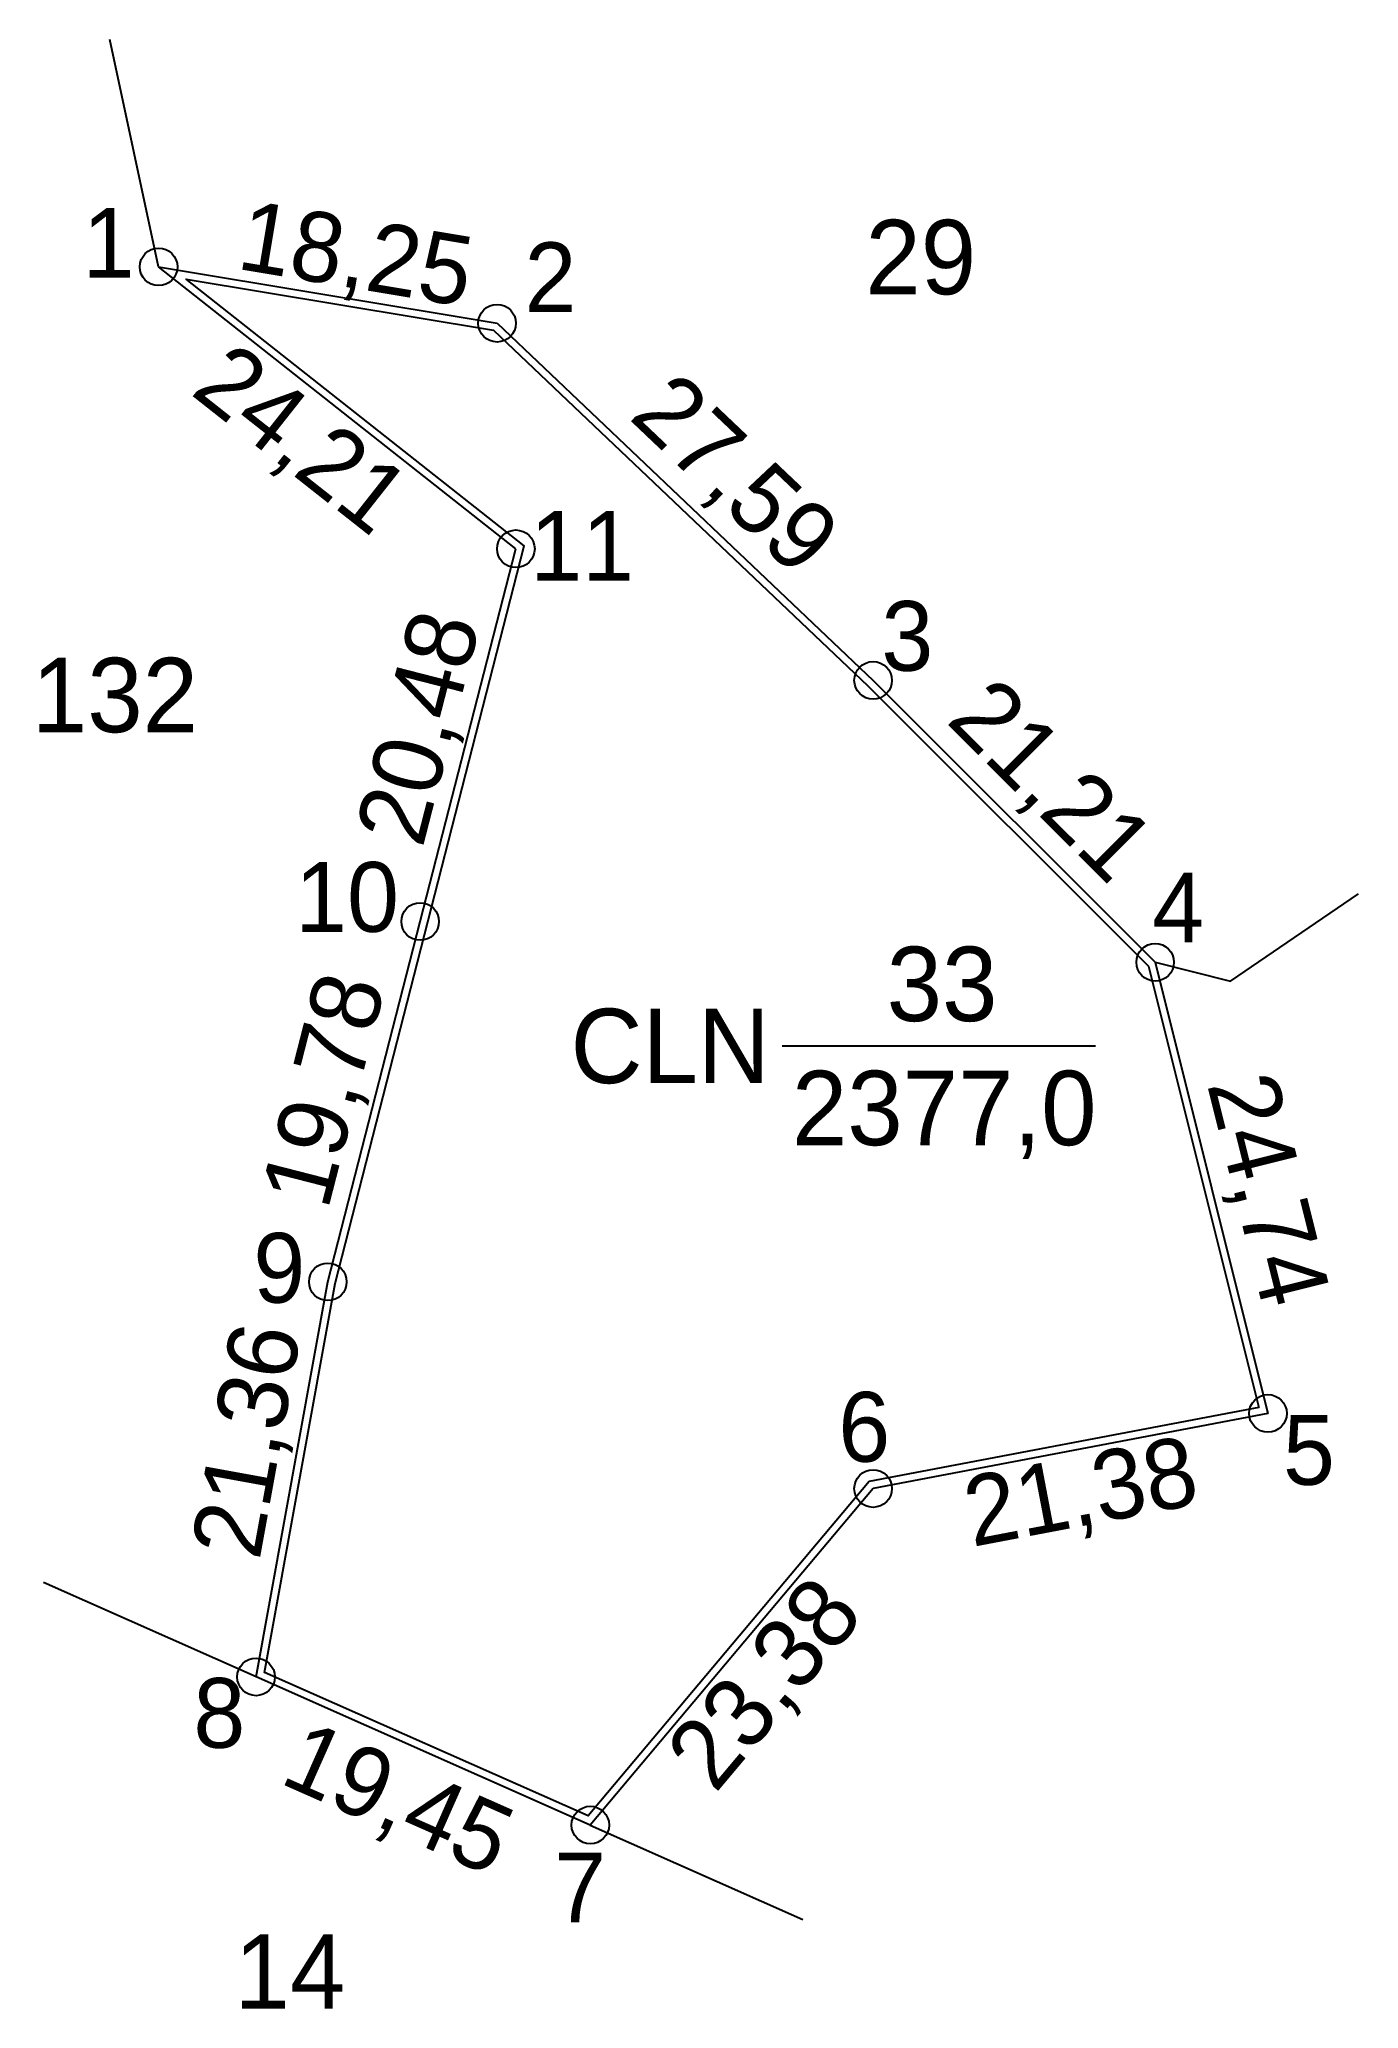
# Model space of a CAD drawing. Extents: x 553598 to 553668, y 1840659 to 1840764.
import ezdxf

# ---------------------------------------------------------------- set-up
doc = ezdxf.new("R2010")
doc.units = 0
for name, color, linetype in [('CanhThua', 7, 'Continuous'), ('ChieuDaiCanhThua', 7, 'Continuous'), ('Level 2', 7, 'Continuous'), ('MocDinhThua', 7, 'Continuous'), ('NhanDiaChinhThua', 7, 'Continuous'), ('NhanTuCan', 7, 'Continuous'), ('RauThua', 7, 'Continuous'), ('SoHieuDinhThua', 7, 'Continuous')]:
    doc.layers.add(name, color=color, linetype=linetype)

msp = doc.modelspace()

# ---------------------------------------------------------------- linework, layer by layer
at = {"layer": 'CanhThua'}
for p, q in [((553623, 1840737), (553604, 1840752)), ((553604, 1840752), (553622, 1840749)), ((553622, 1840749), (553642, 1840730)), ((553617.91, 1840717.17), (553623, 1840737)), ((553642, 1840730), (553657, 1840715)), ((553613, 1840698), (553617.91, 1840717.17)), ((553657, 1840715), (553663, 1840691)), ((553609.18, 1840676.98), (553613, 1840698)), ((553663, 1840691), (553642, 1840687)), ((553642, 1840687), (553626.96, 1840669.1)), ((553626.96, 1840669.1), (553609.18, 1840676.98))]:
    msp.add_line(p, q, dxfattribs=at)
at = {"layer": 'Level 2'}
msp.add_lwpolyline([(553662.51, 1840691.31), (553641.79, 1840687.37), (553626.85, 1840669.59), (553609.63, 1840677.22), (553613.39, 1840697.91), (553623.45, 1840737.15), (553605.47, 1840751.35), (553621.81, 1840748.63), (553641.72, 1840729.71), (553656.64, 1840714.8)], close=True, dxfattribs=at)
at = {"layer": 'MocDinhThua'}
for centre in [(553604, 1840752), (553622, 1840749), (553623, 1840737), (553642, 1840730), (553617.91, 1840717.17), (553657, 1840715), (553613, 1840698), (553663, 1840691), (553642, 1840687), (553609.18, 1840676.98), (553626.96, 1840669.1)]:
    msp.add_circle(centre, 1, dxfattribs=at)
at = {"layer": 'NhanDiaChinhThua'}
msp.add_line((553637.17, 1840710.55), (553653.82, 1840710.55), dxfattribs=at)
at = {"layer": 'RauThua'}
for p, q in [((553604, 1840752), (553601.41, 1840764.1)), ((553661, 1840714), (553667.82, 1840718.65)), ((553657, 1840715), (553661, 1840714)), ((553609.18, 1840676.98), (553597.87, 1840682)), ((553626.96, 1840669.1), (553638.27, 1840664.08))]:
    msp.add_line(p, q, dxfattribs=at)

# ---------------------------------------------------------------- texts
at = {"layer": 'ChieuDaiCanhThua'}
for s, rotation, p in [('18,25', 350.5377, (553608.08, 1840751.91)), ('24,21', 321.7098, (553605.62, 1840745.27)), ('27,59', 316.4688, (553628.94, 1840743.96)), ('20,48', 75.6183, (553618.03, 1840721.02)), ('21,21', 315, (553645.82, 1840727.8)), ('19,78', 75.6189, (553612.99, 1840701.75)), ('24,74', 284.0362, (553659.75, 1840708.51)), ('21,36', 79.7, (553609.36, 1840683.13)), ('21,38', 10.7843, (553647.27, 1840683.89)), ('23,38', 49.9622, (553633.6, 1840670.73)), ('19,45', 336.0973, (553610.35, 1840671.37))]:
    msp.add_text(s, height=3.713, rotation=rotation, dxfattribs=at).set_placement(p)
at = {"layer": 'NhanDiaChinhThua'}
for s, p in [('33', (553642.72, 1840711.87)), ('CLN', (553625.91, 1840708.57)), ('2377,0', (553637.68, 1840705.27))]:
    msp.add_text(s, height=3.961, dxfattribs=at).set_placement(p)
at = {"layer": 'NhanTuCan'}
for s, p in [('29', (553641.59, 1840750.54)), ('132', (553597.26, 1840727.24)), ('14', (553608.04, 1840659.33))]:
    msp.add_text(s, height=3.961, dxfattribs=at).set_placement(p)
at = {"layer": 'SoHieuDinhThua'}
for s, height, p in [('1', 3.71, (553599.96, 1840751.43)), ('2', 3.71, (553623.46, 1840749.59)), ('11', 3.713, (553623.76, 1840735.3)), ('3', 3.71, (553642.44, 1840730.51)), ('10', 3.713, (553611.26, 1840716.62)), ('4', 3.71, (553656.85, 1840716.06)), ('9', 3.71, (553609.04, 1840696.89)), ('6', 3.71, (553640.15, 1840688.43)), ('5', 3.71, (553663.8, 1840687.2)), ('8', 3.71, (553605.85, 1840673.21)), ('7', 3.71, (553625.04, 1840663.92))]:
    msp.add_text(s, height=height, dxfattribs=at).set_placement(p)

doc.saveas('drawing.dxf')
